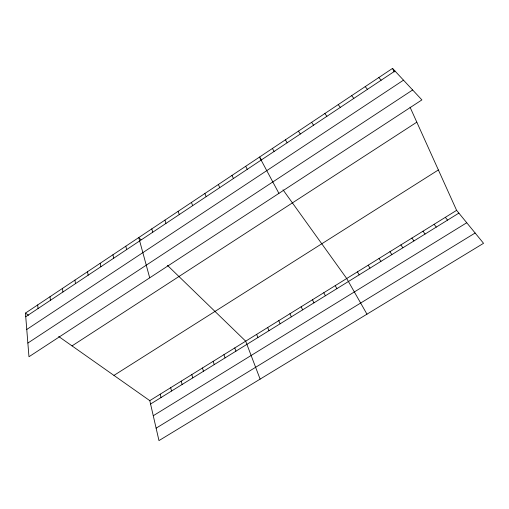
<?xml version="1.0" encoding="UTF-8"?>
<svg xmlns="http://www.w3.org/2000/svg" width="509" height="509" viewBox="0 0 509 509"><rect width="100%" height="100%" fill="white"/><g stroke="black" fill="none" stroke-linecap="round" stroke-linejoin="round"><path stroke-width="0.76" d="M25.45 313.092L392.541 68.397L421.904 99.904L28.968 356.745L25.45 313.092L28.523 315.256M25.743 316.738L394.978 71.018M26.767 329.457L403.503 80.161M27.868 343.047L412.646 89.978M72.023 345.891L416.814 122.173M113.946 375.407L438.376 169.949M58.688 336.494L149.792 400.647L456.611 210.344L410.05 107.189M150.569 404.019L458.876 213.118M153.26 415.732L466.753 222.751M156.117 428.164L475.139 233.007M141.018 239.764L138.747 237.569L149.703 277.825M167.448 265.374L245.688 341.17L260.118 379.116M378.817 77.546L381.171 80.206M365.188 86.625L367.453 89.329M456.611 210.344L483.55 243.302L158.973 440.603L149.792 400.647M351.662 95.647L353.838 98.39M445.337 217.337L447.545 220.13M434.132 224.284L436.283 227.103M338.224 104.606L340.317 107.393M422.992 231.201L425.079 234.038M261.69 160.106L259.507 157.071L278.919 193.363M283.017 189.806L346.712 278.512L366.97 314.168M324.876 113.501L326.893 116.326M411.908 238.072L413.944 240.935M400.888 244.905L402.867 247.794M311.623 122.332L313.557 125.201M389.932 251.701L391.854 254.615M298.459 131.106L300.31 134.013M379.04 258.457L380.904 261.397M368.204 265.183L370.011 268.141M285.39 139.822L287.159 142.768M357.426 271.863L359.182 274.847M272.404 148.475L274.096 151.459M335.215 285.638L336.869 288.667M323.794 292.726L325.385 295.774M245.701 166.278L247.234 169.338M312.437 299.769L313.977 302.836M301.15 306.768L302.632 309.86M231.989 175.414L233.446 178.513M289.926 313.729L291.352 316.846M392.541 68.397L394.151 71.966M278.767 320.651L280.141 323.788M218.38 184.487L219.754 187.624M267.677 327.529L269 330.691M204.873 193.49L206.164 196.671M256.651 334.368L257.917 337.55M191.454 202.436L192.669 205.649M234.783 347.933L235.947 351.153M178.137 211.311L179.276 214.563M223.947 354.652L225.061 357.897M213.169 361.339L214.238 364.597M164.916 220.13L165.979 223.413M202.455 367.982L203.473 371.265M151.784 228.878L152.776 232.199M191.804 374.592L192.771 377.888M181.21 381.158L182.127 384.48M170.68 387.693L171.546 391.027M125.806 246.197L126.646 249.588M160.208 394.189L161.029 397.542M112.953 254.767L113.723 258.19M100.19 263.274L100.89 266.729M87.516 271.723L88.146 275.21M74.931 280.109L75.491 283.634M62.429 288.444L62.925 291.994M50.016 296.715L50.442 300.304M37.691 304.929L38.054 308.549"/></g></svg>
